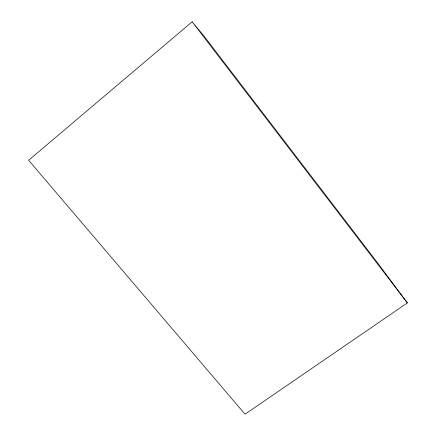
<?xml version="1.0" encoding="UTF-8"?>
<svg xmlns="http://www.w3.org/2000/svg" width="436" height="436" viewBox="0 0 436 436"><rect width="100%" height="100%" fill="white"/><g stroke="black" fill="none" stroke-linecap="round" stroke-linejoin="round"><path stroke-width="0.65" d="M192.156 21.8L28.629 160.279L245.021 414.2L407.371 302.916L377.369 262.603L203.574 35.507L192.156 21.8L407.371 302.916"/></g></svg>
